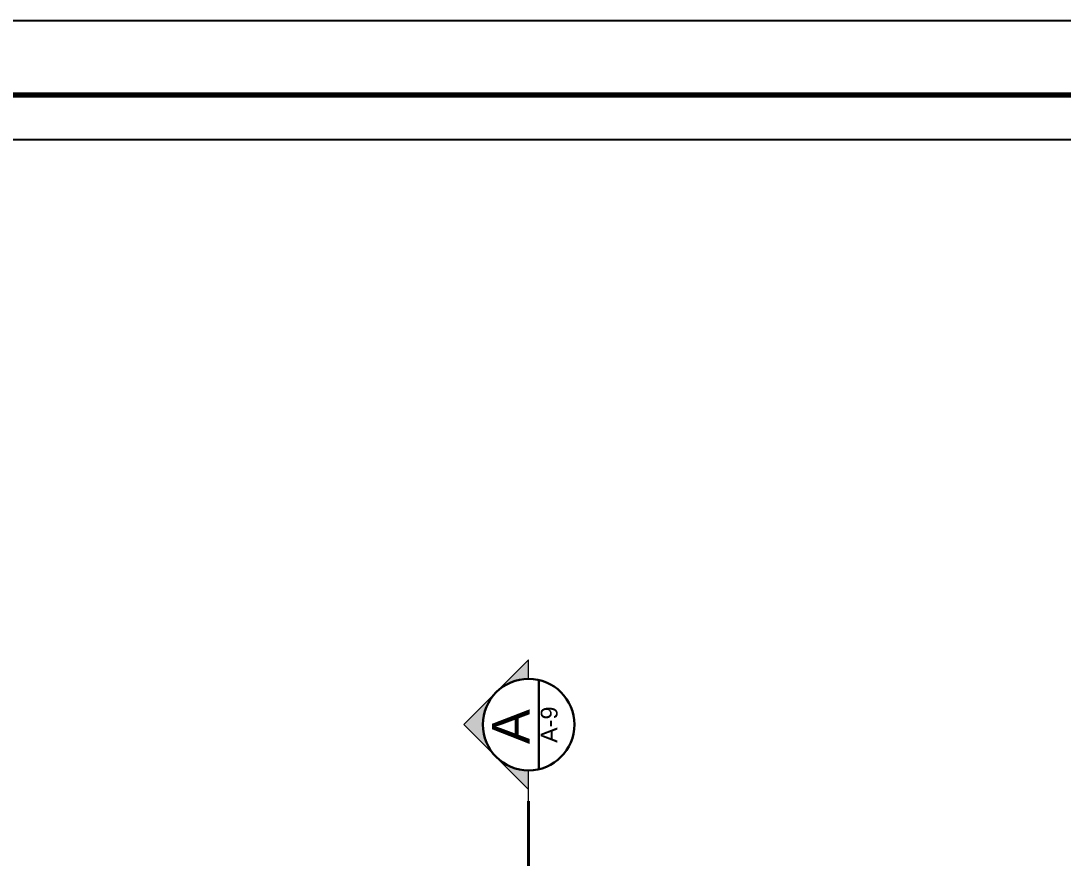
# Model space of a CAD drawing. Header units: inches. Extents: x -580639 to 179052, y 0 to 152898.
# Drawn here: x -296390 to -289390, y 146166 to 151788 of the extents above; entities that cross this region are included whole.
import ezdxf
from ezdxf.enums import TextEntityAlignment as Align

# ---------------------------------------------------------------- set-up
doc = ezdxf.new("R2010")
doc.units = ezdxf.units.IN
doc.header["$LTSCALE"] = 500
doc.header["$MEASUREMENT"] = 0
doc.linetypes.add('CENTER', pattern=[2, 1.25, -0.25, 0.25, -0.25])
for name, color, linetype, lineweight in [('1ATEXT', 3, 'Continuous', 20), ('A-0.25', 42, 'Continuous', 25), ('A-wall', 52, 'Continuous', 35), ('DIM', 8, 'Continuous', 18)]:
    doc.layers.add(name, color=color, linetype=linetype, lineweight=lineweight)
doc.layers.add('SYSECTION', color=1, linetype='Continuous')
doc.styles.add('CURENT', font='sanss___.ttf')

# ---------------------------------------------------------------- blocks, each defined once
blk = doc.blocks.new('SYSECTON011')
at = {"layer": '1ATEXT'}
h = blk.add_hatch(color=256, dxfattribs=at)
edge = h.paths.add_edge_path()
edge.add_ellipse((128.37, 0), major_axis=(0, -21.89), ratio=1, start_angle=90.0017, end_angle=270.0017)
edge.add_line((106.48, 0), (97.33, 0))
edge.add_line((97.33, 0), (128.37, 31.04))
edge.add_line((128.37, 31.04), (159.4, 0))
edge.add_line((159.4, 0), (150.26, 0))
for p, q in [((97.33, 0), (128.37, 31.04)), ((159.4, 0), (128.37, 31.04)), ((91.73, 0), (106.48, 0)), ((150.26, 0), (159.4, 0))]:
    blk.add_line(p, q, dxfattribs=at)
at = {"layer": '1ATEXT', "linetype": 'CENTER', "lineweight": 40}
blk.add_line((0, 0), (91.73, 0), dxfattribs=at)
at = {"layer": '1ATEXT', "color": 4, "lineweight": 30}
blk.add_line((107.03, -4.92), (149.7, -4.92), dxfattribs=at)
blk.add_ellipse((128.37, 0), major_axis=(0, -21.89), ratio=1, start_param=-1.570767, end_param=4.712418, dxfattribs=at)
at = {"layer": '1ATEXT', "color": 4, "style": 'CURENT'}
for tag, height, p in [('A', 18, (127.41, 8.43)), ('AR000', 8, (128.34, -9.81))]:
    blk.add_attdef(tag, text='', height=height, dxfattribs=at).set_placement(p, align=Align.MIDDLE)
blk = doc.blocks.new('SECTION A-A')
at = {"layer": 'SYSECTION'}
ref = blk.add_blockref('SYSECTON011', (0, -2238.8), dxfattribs=dict(at, xscale=14.04466159001456, yscale=14.04466159001456, zscale=14.04466159001456, rotation=90))
ref.add_attrib('A', 'A', dxfattribs={"color": 4, "height": 252.8, "rotation": 90, "style": 'CURENT'}).set_placement((-118.4, -449.4), align=Align.MIDDLE)
ref.add_attrib('AR000', 'A-9', dxfattribs={"color": 4, "height": 112.36, "rotation": 90, "style": 'CURENT'}).set_placement((137.7, -436.3), align=Align.MIDDLE)

msp = doc.modelspace()

# ---------------------------------------------------------------- linework, layer by layer
msp.add_lwpolyline([(-305637.842, 113030.352), (-250637.624, 113030.352), (-250637.624, 151788.469), (-305637.842, 151788.469)], close=True)
at = {"layer": 'A-0.25', "lineweight": 25}
msp.add_lwpolyline([(-257737.624, 113830.352), (-257737.624, 150988.469), (-304837.842, 150988.469), (-304837.842, 113830.352), (-257737.624, 113830.352)], dxfattribs=at)
at = {"layer": 'A-wall', "color": 1, "lineweight": 70}
msp.add_lwpolyline([(-305137.842, 113530.352), (-251137.624, 113530.352), (-251137.624, 151288.469), (-305137.842, 151288.469)], close=True, dxfattribs=at)

# ---------------------------------------------------------------- block references
at = {"layer": 'DIM'}
msp.add_blockref('SECTION A-A', (-292979.733, 147498.22), dxfattribs=at)

doc.saveas('drawing.dxf')
